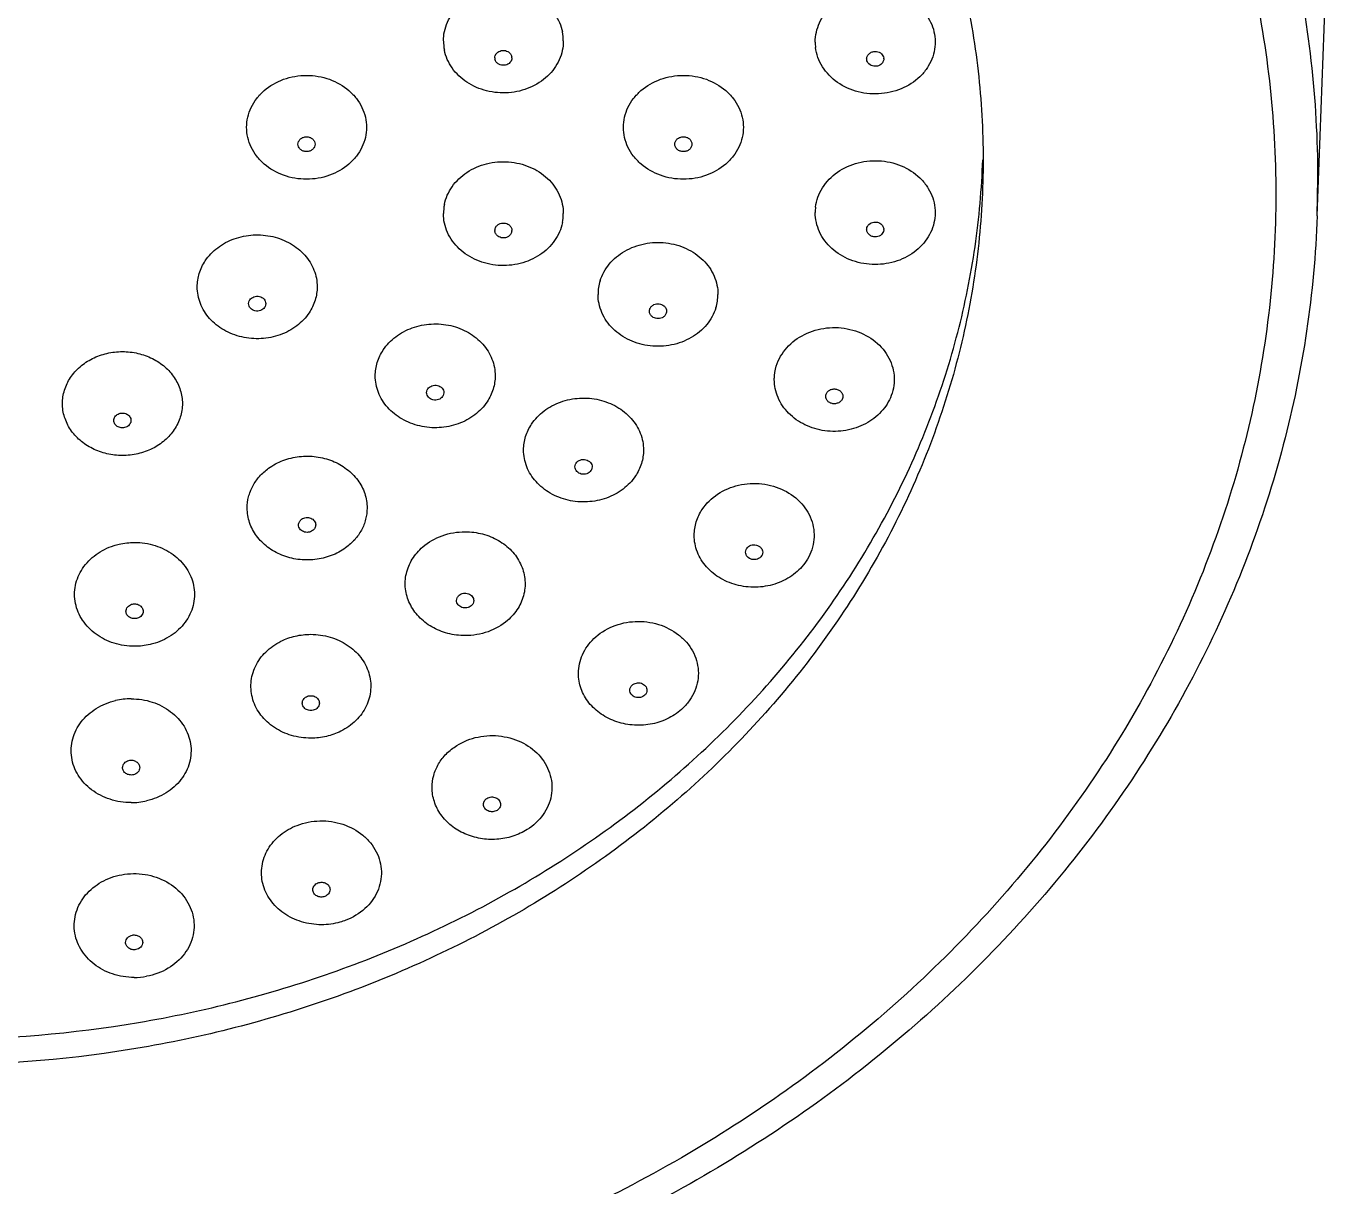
# Model space of a CAD drawing. Extents: x 0 to 3160, y 0 to 2315.
# Drawn here: x 1018.28 to 1056.2, y 1371.29 to 1405.14 of the extents above; entities that cross this region are included whole.
import ezdxf

# ---------------------------------------------------------------- set-up
doc = ezdxf.new("R2010")
doc.units = 0
doc.header["$LTSCALE"] = 10
doc.header["$MEASUREMENT"] = 0
doc.layers.get('0').update_dxf_attribs({"linetype": 'CONTINUOUS'})

msp = doc.modelspace()

# ---------------------------------------------------------------- linework, layer by layer
at = {"color": 7, "linetype": 'Continuous'}
for p, q in [((1055.975, 1399.605), (1056.203, 1405.829)), ((1042.822, 1399.206), (1042.822, 1399.21)), ((1043.322, 1399.206), (1043.322, 1399.202))]:
    msp.add_line(p, q, dxfattribs=at)
at = {"color": 9, "linetype": 'Continuous'}
msp.add_line((1055.975, 1399.605), (1055.996, 1400.708), dxfattribs=at)
at = {"color": 7, "linetype": 'Continuous'}
for centre, radius, start, end in [((1032.646, 1404.706), 1.322, 0.0289, 11.5084), ((1031.791, 1404.707), 1.322, 180.0289, 191.5084), ((1042.638, 1404.677), 1.316, 180.0063, 186.9198), ((1032.157, 1404.214), 0.189, 180.0289, 191.5084), ((1032.28, 1404.214), 0.189, 0.0289, 11.5084), ((1043.01, 1404.185), 0.188, 180.0063, 186.9198), ((1043.134, 1404.185), 0.188, 0.0063, 6.9198), ((1031.791, 1399.668), 1.322, 168.4916, 179.9711), ((1032.646, 1399.669), 1.322, 348.4916, 359.9711), ((1042.638, 1399.698), 1.316, 173.0802, 179.9937), ((1032.157, 1399.176), 0.189, 168.4916, 179.9711), ((1032.28, 1399.177), 0.189, 348.4916, 359.9711), ((1043.01, 1399.206), 0.188, 173.0795, 178.841), ((1043.134, 1399.206), 0.188, 353.0795, 358.841), ((1036.311, 1397.311), 1.33, 162.7759, 179.9363), ((1037.152, 1397.314), 1.33, 342.7759, 359.9363), ((1021.351, 1383.508), 2.001, 89.9639, 103.045), ((1021.353, 1384.479), 2.001, 269.9639, 283.045), ((1021.441, 1379.391), 2.014, 269.9966, 280.4052)]:
    msp.add_arc(centre, radius, start, end, dxfattribs=at)
at = {"color": 9, "linetype": 'Continuous'}
for points, start_tangent, end_tangent in [([(1055.996, 1400.708), (1055.802, 1404.126), (1055.222, 1407.512), (1054.261, 1410.832), (1052.93, 1414.054), (1051.24, 1417.148), (1049.208, 1420.084), (1044.2, 1425.369), (1038.097, 1429.707), (1031.135, 1432.93), (1023.58, 1434.914), (1015.723, 1435.585), (1007.866, 1434.914), (1000.311, 1432.93), (993.349, 1429.707), (987.246, 1425.369), (982.237, 1420.084), (980.206, 1417.148), (978.516, 1414.054), (977.184, 1410.832), (976.224, 1407.512), (975.644, 1404.126), (975.45, 1400.708)], (0, 1), (0, -1)), ([(976.68, 1400.23), (976.868, 1403.544), (977.43, 1406.827), (978.361, 1410.045), (979.652, 1413.169), (981.29, 1416.169), (983.26, 1419.015), (988.115, 1424.139), (994.032, 1428.344), (1000.782, 1431.469), (1008.106, 1433.393), (1015.723, 1434.042), (1023.34, 1433.393), (1030.664, 1431.469), (1037.414, 1428.344), (1043.331, 1424.139), (1048.186, 1419.015), (1050.156, 1416.169), (1051.794, 1413.169), (1053.085, 1410.045), (1054.016, 1406.827), (1054.578, 1403.544), (1054.766, 1400.23)], (0, 1), (0, -1)), ([(1054.766, 1400.23), (1054.578, 1396.916), (1054.016, 1393.633), (1053.085, 1390.415), (1051.794, 1387.291), (1050.156, 1384.291), (1048.186, 1381.445), (1043.331, 1376.321), (1037.414, 1372.116), (1030.664, 1368.991), (1023.34, 1367.067), (1015.723, 1366.418), (1008.106, 1367.067), (1000.782, 1368.991), (994.032, 1372.116), (988.115, 1376.321), (983.26, 1381.445), (981.29, 1384.291), (979.652, 1387.291), (978.361, 1390.415), (977.43, 1393.633), (976.868, 1396.916), (976.68, 1400.23)], (0, -1), (0, 1))]:
    msp.add_spline(points, degree=3, dxfattribs=dict(at, start_tangent=start_tangent, end_tangent=end_tangent))
at = {"color": 7, "linetype": 'Continuous'}
for points, start_tangent, end_tangent in [([(985.223, 1401.238), (985.37, 1403.826), (985.809, 1406.391), (986.536, 1408.905), (987.545, 1411.346), (990.363, 1415.912), (994.156, 1419.915), (998.778, 1423.2), (1004.051, 1425.641), (1009.773, 1427.144), (1015.723, 1427.651), (1021.673, 1427.144), (1027.395, 1425.641), (1032.668, 1423.2), (1037.29, 1419.915), (1041.083, 1415.912), (1043.901, 1411.346), (1044.91, 1408.905), (1045.637, 1406.391), (1046.076, 1403.826), (1046.223, 1401.238)], (0, 1), (0, -1)), ([(1030.468, 1404.707), (1030.498, 1404.986), (1030.587, 1405.256), (1030.928, 1405.73), (1031.444, 1406.066), (1032.066, 1406.216), (1032.708, 1406.162), (1033.284, 1405.909), (1033.714, 1405.493), (1033.942, 1404.97)], (0, 1), (0.199511, -0.979895)), ([(1041.322, 1404.677), (1041.354, 1404.963), (1041.447, 1405.239), (1041.803, 1405.72), (1042.34, 1406.053), (1042.981, 1406.191), (1043.635, 1406.112), (1044.209, 1405.83), (1044.621, 1405.383), (1044.747, 1405.117), (1044.813, 1404.836)], (0, 1), (0.12048, -0.992716)), ([(1033.968, 1404.707), (1033.938, 1404.427), (1033.849, 1404.157), (1033.509, 1403.683), (1032.992, 1403.347), (1032.371, 1403.197), (1031.729, 1403.252), (1031.153, 1403.504), (1030.722, 1403.92), (1030.495, 1404.443)], (0, -1), (-0.199511, 0.979895)), ([(1044.813, 1404.836), (1044.815, 1404.539), (1044.75, 1404.247), (1044.621, 1403.971), (1044.432, 1403.723), (1043.907, 1403.345), (1043.255, 1403.17), (1042.575, 1403.224), (1041.971, 1403.499), (1041.534, 1403.954), (1041.401, 1404.228), (1041.332, 1404.519)], (0.12048, -0.992716), (-0.12048, 0.992716)), ([(1031.968, 1404.214), (1031.981, 1404.282), (1031.991, 1404.303)], (0, 1), (0.461286, 0.887251)), ([(1032.088, 1404.03), (1032.012, 1404.092), (1031.972, 1404.177)], (-0.884033, 0.467424), (-0.199511, 0.979895)), ([(1031.991, 1404.303), (1032.003, 1404.324), (1032.053, 1404.377)], (0.461286, 0.887251), (0.794761, 0.606923)), ([(1032.053, 1404.377), (1032.197, 1404.43), (1032.349, 1404.399)], (0.794761, 0.606923), (0.884033, -0.467424)), ([(1032.349, 1404.399), (1032.425, 1404.336), (1032.465, 1404.252)], (0.884033, -0.467424), (0.199511, -0.979895)), ([(1032.468, 1404.214), (1032.456, 1404.147), (1032.446, 1404.125)], (0, -1), (-0.461286, -0.887251)), ([(1042.822, 1404.185), (1042.845, 1404.276), (1042.911, 1404.35)], (0, 1), (0.806365, 0.591418)), ([(1042.911, 1404.35), (1043.006, 1404.394), (1043.113, 1404.398)], (0.806365, 0.591418), (0.989794, -0.142504)), ([(1043.113, 1404.398), (1043.254, 1404.333), (1043.299, 1404.275), (1043.321, 1404.207)], (0.989794, -0.142504), (0.12048, -0.992716)), ([(1043.322, 1404.185), (1043.299, 1404.094), (1043.234, 1404.02)], (0, -1), (-0.806365, -0.591418)), ([(1032.384, 1404.052), (1032.24, 1403.999), (1032.088, 1404.03)], (-0.794761, -0.606923), (-0.884033, 0.467424)), ([(1032.446, 1404.125), (1032.434, 1404.105), (1032.384, 1404.052)], (-0.461286, -0.887251), (-0.794761, -0.606923)), ([(1043.031, 1403.971), (1042.89, 1404.036), (1042.845, 1404.095), (1042.824, 1404.162)], (-0.989794, 0.142504), (-0.12048, 0.992716)), ([(1043.234, 1404.02), (1043.139, 1403.976), (1043.031, 1403.971)], (-0.806365, -0.591418), (-0.989794, 0.142504)), ([(1024.723, 1402.188), (1024.757, 1402.483), (1024.856, 1402.768), (1025.018, 1403.03), (1025.235, 1403.259), (1025.803, 1403.588), (1026.473, 1403.703), (1027.143, 1403.588), (1027.71, 1403.259), (1027.928, 1403.03), (1028.09, 1402.768), (1028.189, 1402.483), (1028.223, 1402.188)], (0, 1), (0, -1)), ([(1035.723, 1402.188), (1035.757, 1402.483), (1035.856, 1402.768), (1036.018, 1403.03), (1036.235, 1403.259), (1036.803, 1403.588), (1037.473, 1403.703), (1038.143, 1403.588), (1038.71, 1403.259), (1038.928, 1403.03), (1039.09, 1402.768), (1039.189, 1402.483), (1039.223, 1402.188)], (0, 1), (0, -1)), ([(1028.223, 1402.188), (1028.189, 1401.892), (1028.09, 1401.608), (1027.928, 1401.346), (1027.71, 1401.116), (1027.143, 1400.788), (1026.473, 1400.672), (1025.803, 1400.787), (1025.236, 1401.116), (1025.018, 1401.346), (1024.856, 1401.608), (1024.757, 1401.892), (1024.723, 1402.188)], (0, -1), (0, 1)), ([(1026.223, 1401.695), (1026.242, 1401.778), (1026.296, 1401.848), (1026.377, 1401.895), (1026.473, 1401.912), (1026.569, 1401.895), (1026.65, 1401.848), (1026.704, 1401.778), (1026.723, 1401.695)], (0, 1), (0, -1)), ([(1039.223, 1402.188), (1039.189, 1401.892), (1039.09, 1401.608), (1038.928, 1401.346), (1038.71, 1401.116), (1038.143, 1400.788), (1037.473, 1400.672), (1036.803, 1400.787), (1036.236, 1401.116), (1036.018, 1401.346), (1035.856, 1401.608), (1035.757, 1401.892), (1035.723, 1402.188)], (0, -1), (0, 1)), ([(1037.223, 1401.695), (1037.242, 1401.778), (1037.296, 1401.848), (1037.377, 1401.895), (1037.473, 1401.912), (1037.569, 1401.895), (1037.65, 1401.848), (1037.704, 1401.778), (1037.723, 1401.695)], (0, 1), (0, -1)), ([(1026.723, 1401.695), (1026.704, 1401.613), (1026.65, 1401.542), (1026.569, 1401.495), (1026.473, 1401.479), (1026.377, 1401.495), (1026.296, 1401.542), (1026.242, 1401.613), (1026.223, 1401.695)], (0, -1), (0, 1)), ([(1037.723, 1401.695), (1037.704, 1401.613), (1037.65, 1401.542), (1037.569, 1401.495), (1037.473, 1401.479), (1037.377, 1401.495), (1037.296, 1401.542), (1037.242, 1401.613), (1037.223, 1401.695)], (0, -1), (0, 1)), ([(1046.223, 1401.238), (1046.076, 1398.649), (1045.637, 1396.084), (1044.91, 1393.57), (1043.901, 1391.13), (1041.083, 1386.563), (1037.29, 1382.56), (1032.668, 1379.275), (1027.395, 1376.835), (1021.673, 1375.331), (1015.723, 1374.824), (1009.773, 1375.331), (1004.051, 1376.835), (998.778, 1379.275), (994.156, 1382.56), (990.363, 1386.563), (987.545, 1391.13), (986.536, 1393.57), (985.809, 1396.084), (985.37, 1398.649), (985.223, 1401.238)], (0, -1), (0, 1)), ([(985.235, 1401.242), (985.46, 1398.703), (985.965, 1396.195), (986.747, 1393.742), (987.798, 1391.365), (990.666, 1386.927), (994.463, 1383.048), (999.048, 1379.871), (1004.25, 1377.514), (1009.878, 1376.063), (1015.723, 1375.574), (1021.567, 1376.063), (1027.195, 1377.514), (1032.398, 1379.871), (1036.983, 1383.048), (1040.779, 1386.927), (1043.647, 1391.365), (1044.699, 1393.742), (1045.481, 1396.195), (1045.986, 1398.703), (1046.211, 1401.242)], (0.03267, -0.999466), (0.03267, 0.999466)), ([(1030.495, 1399.932), (1030.722, 1400.455), (1031.153, 1400.871), (1031.729, 1401.124), (1032.371, 1401.178), (1032.992, 1401.028), (1033.509, 1400.693), (1033.849, 1400.218), (1033.938, 1399.948), (1033.968, 1399.669)], (0.199511, 0.979895), (0, -1)), ([(1041.332, 1399.857), (1041.401, 1400.148), (1041.534, 1400.421), (1041.971, 1400.876), (1042.575, 1401.151), (1043.255, 1401.205), (1043.907, 1401.03), (1044.432, 1400.652), (1044.621, 1400.404), (1044.75, 1400.129), (1044.815, 1399.837), (1044.813, 1399.54)], (0.12048, 0.992716), (-0.12048, -0.992716)), ([(1033.942, 1399.406), (1033.714, 1398.882), (1033.284, 1398.466), (1032.708, 1398.214), (1032.066, 1398.159), (1031.444, 1398.31), (1030.928, 1398.645), (1030.587, 1399.119), (1030.498, 1399.389), (1030.468, 1399.669)], (-0.199511, -0.979895), (0, 1)), ([(1044.813, 1399.54), (1044.747, 1399.258), (1044.621, 1398.993), (1044.209, 1398.546), (1043.635, 1398.263), (1042.981, 1398.185), (1042.34, 1398.322), (1041.803, 1398.655), (1041.447, 1399.137), (1041.354, 1399.412), (1041.322, 1399.698)], (-0.12048, -0.992716), (0, 1)), ([(1055.975, 1399.605), (1055.665, 1396.241), (1054.985, 1392.918), (1053.94, 1389.67), (1052.54, 1386.525), (1050.801, 1383.513), (1048.737, 1380.661), (1043.717, 1375.544), (1037.669, 1371.358), (1030.816, 1368.256), (1023.41, 1366.349), (1015.723, 1365.705), (1008.035, 1366.349), (1000.629, 1368.256), (993.776, 1371.358), (987.729, 1375.544), (982.709, 1380.661), (980.645, 1383.513), (978.905, 1386.525), (977.506, 1389.67), (976.461, 1392.918), (975.78, 1396.241), (975.47, 1399.605)], (-0.03649, -0.999334), (-0.03649, 0.999334)), ([(1031.972, 1399.214), (1032.012, 1399.298), (1032.088, 1399.361)], (0.199511, 0.979895), (0.884033, 0.467424)), ([(1032.088, 1399.361), (1032.24, 1399.392), (1032.384, 1399.339)], (0.884033, 0.467424), (0.794761, -0.606923)), ([(1032.384, 1399.339), (1032.446, 1399.266), (1032.468, 1399.176)], (0.794761, -0.606923), (0, -1)), ([(1042.824, 1399.229), (1042.845, 1399.296), (1042.89, 1399.354), (1043.031, 1399.42)], (0.12048, 0.992716), (0.989794, 0.142504)), ([(1043.031, 1399.42), (1043.139, 1399.415), (1043.234, 1399.371)], (0.989794, 0.142504), (0.806365, -0.591418)), ([(1043.234, 1399.371), (1043.299, 1399.297), (1043.322, 1399.206)], (0.806365, -0.591418), (0, -1)), ([(1023.517, 1398.291), (1023.879, 1398.672), (1024.363, 1398.933), (1024.918, 1399.045), (1025.486, 1398.997), (1026.005, 1398.793), (1026.421, 1398.455), (1026.69, 1398.02), (1026.783, 1397.533)], (0.5547, 0.83205), (0, -1)), ([(1032.053, 1399.014), (1031.991, 1399.087), (1031.968, 1399.176)], (-0.794761, 0.606923), (0, 1)), ([(1032.349, 1398.992), (1032.197, 1398.961), (1032.053, 1399.014)], (-0.884033, -0.467424), (-0.794761, 0.606923)), ([(1032.465, 1399.139), (1032.425, 1399.055), (1032.349, 1398.992)], (-0.199511, -0.979895), (-0.884033, -0.467424)), ([(1042.911, 1399.041), (1042.845, 1399.115), (1042.822, 1399.206)], (-0.806365, 0.591418), (0, 1)), ([(1043.113, 1398.992), (1043.006, 1398.997), (1042.911, 1399.041)], (-0.989794, -0.142504), (-0.806365, 0.591418)), ([(1043.321, 1399.183), (1043.299, 1399.116), (1043.254, 1399.058), (1043.113, 1398.992)], (-0.12048, -0.992716), (-0.989794, -0.142504)), ([(1035.041, 1397.705), (1035.309, 1398.195), (1035.76, 1398.573), (1036.334, 1398.788), (1036.96, 1398.815), (1037.557, 1398.649), (1038.047, 1398.312), (1038.37, 1397.846), (1038.482, 1397.313)], (0.295577, 0.955319), (0, -1)), ([(1023.283, 1397.533), (1023.342, 1397.925), (1023.517, 1398.291)], (0, 1), (0.5547, 0.83205)), ([(1026.548, 1396.775), (1026.186, 1396.393), (1025.702, 1396.133), (1025.147, 1396.02), (1024.58, 1396.069), (1024.06, 1396.273), (1023.644, 1396.61), (1023.376, 1397.046), (1023.283, 1397.533)], (-0.5547, -0.83205), (0, 1)), ([(1026.783, 1397.533), (1026.723, 1397.141), (1026.548, 1396.775)], (0, -1), (-0.5547, -0.83205)), ([(1024.783, 1397.041), (1024.802, 1397.123), (1024.816, 1397.149)], (0, 1), (0.5547, 0.83205)), ([(1025.249, 1396.932), (1025.128, 1396.84), (1024.968, 1396.831), (1024.894, 1396.861), (1024.834, 1396.909), (1024.796, 1396.971), (1024.783, 1397.041)], (-0.5547, -0.83205), (0, 1)), ([(1024.816, 1397.149), (1024.937, 1397.241), (1025.097, 1397.25), (1025.172, 1397.221), (1025.231, 1397.172), (1025.269, 1397.11), (1025.283, 1397.041)], (0.5547, 0.83205), (0, -1)), ([(1025.283, 1397.041), (1025.264, 1396.958), (1025.249, 1396.932)], (0, -1), (-0.5547, -0.83205)), ([(1038.422, 1396.92), (1038.154, 1396.43), (1037.704, 1396.052), (1037.129, 1395.837), (1036.503, 1395.81), (1035.907, 1395.976), (1035.416, 1396.313), (1035.094, 1396.779), (1034.982, 1397.313)], (-0.295577, -0.955319), (0, 1)), ([(1036.49, 1396.876), (1036.536, 1396.955), (1036.615, 1397.012)], (0.295577, 0.955319), (0.909421, 0.415876)), ([(1036.615, 1397.012), (1036.764, 1397.035), (1036.902, 1396.979)], (0.909421, 0.415876), (0.779743, -0.6261)), ([(1036.902, 1396.979), (1036.961, 1396.907), (1036.982, 1396.82)], (0.779743, -0.6261), (0, -1)), ([(1036.482, 1396.82), (1036.49, 1396.876)], (0, 1), (0.295577, 0.955319)), ([(1036.562, 1396.662), (1036.503, 1396.734), (1036.482, 1396.82)], (-0.779743, 0.6261), (0, 1)), ([(1036.849, 1396.629), (1036.699, 1396.606), (1036.562, 1396.662)], (-0.909421, -0.415876), (-0.779743, 0.6261)), ([(1036.973, 1396.764), (1036.927, 1396.685), (1036.849, 1396.629)], (-0.295577, -0.955319), (-0.909421, -0.415876)), ([(1036.982, 1396.82), (1036.973, 1396.764)], (0, -1), (-0.295577, -0.955319)), ([(1028.713, 1395.692), (1029.075, 1396.074), (1029.559, 1396.335), (1030.114, 1396.447), (1030.682, 1396.399), (1031.201, 1396.195), (1031.617, 1395.857), (1031.886, 1395.422), (1031.979, 1394.935)], (0.5547, 0.83205), (0, -1)), ([(1040.213, 1395.297), (1040.546, 1395.813), (1041.082, 1396.179), (1041.74, 1396.339), (1042.418, 1396.27), (1043.013, 1395.981), (1043.436, 1395.516), (1043.561, 1395.24), (1043.622, 1394.947), (1043.615, 1394.65), (1043.541, 1394.36)], (0.351275, 0.936272), (-0.351275, -0.936272)), ([(1020.223, 1395.438), (1020.645, 1395.589), (1021.098, 1395.641), (1021.551, 1395.589), (1021.973, 1395.438), (1022.335, 1395.197), (1022.613, 1394.883), (1022.788, 1394.517), (1022.848, 1394.125)], (0.894427, 0.447214), (0, -1)), ([(1028.479, 1394.935), (1028.538, 1395.327), (1028.713, 1395.692)], (0, 1), (0.5547, 0.83205)), ([(1019.348, 1394.125), (1019.408, 1394.517), (1019.582, 1394.883), (1019.86, 1395.197), (1020.223, 1395.438)], (0, 1), (0.894427, 0.447214)), ([(1040.127, 1394.828), (1040.132, 1394.947), (1040.213, 1395.297)], (0, 1), (0.351275, 0.936272)), ([(1031.744, 1394.177), (1031.383, 1393.795), (1030.899, 1393.535), (1030.343, 1393.422), (1029.776, 1393.471), (1029.257, 1393.675), (1028.841, 1394.012), (1028.572, 1394.447), (1028.479, 1394.935)], (-0.5547, -0.83205), (0, 1)), ([(1031.979, 1394.935), (1031.919, 1394.542), (1031.744, 1394.177)], (0, -1), (-0.5547, -0.83205)), ([(1043.541, 1394.36), (1043.251, 1393.89), (1042.791, 1393.536), (1042.218, 1393.342), (1041.603, 1393.331), (1041.022, 1393.506), (1040.546, 1393.844), (1040.235, 1394.304), (1040.127, 1394.828)], (-0.351275, -0.936272), (0, 1)), ([(1029.979, 1394.442), (1029.998, 1394.525), (1030.012, 1394.551)], (0, 1), (0.5547, 0.83205)), ([(1030.445, 1394.334), (1030.324, 1394.242), (1030.164, 1394.233), (1030.09, 1394.262), (1030.031, 1394.311), (1029.992, 1394.373), (1029.979, 1394.442)], (-0.5547, -0.83205), (0, 1)), ([(1030.012, 1394.551), (1030.133, 1394.642), (1030.294, 1394.652), (1030.368, 1394.622), (1030.427, 1394.574), (1030.466, 1394.512), (1030.479, 1394.442)], (0.5547, 0.83205), (0, -1)), ([(1030.479, 1394.442), (1030.46, 1394.36), (1030.445, 1394.334)], (0, -1), (-0.5547, -0.83205)), ([(1041.627, 1394.336), (1041.639, 1394.403)], (0, 1), (0.351275, 0.936272)), ([(1041.647, 1394.251), (1041.638, 1394.271), (1041.627, 1394.336)], (-0.441887, 0.897071), (0, 1)), ([(1041.639, 1394.403), (1041.689, 1394.478), (1041.768, 1394.531)], (0.351275, 0.936272), (0.923073, 0.384626)), ([(1041.768, 1394.531), (1041.866, 1394.552), (1041.965, 1394.539), (1042.05, 1394.492), (1042.107, 1394.421)], (0.923073, 0.384626), (0.441887, -0.897071)), ([(1042.107, 1394.421), (1042.116, 1394.4), (1042.127, 1394.336)], (0.441887, -0.897071), (0, -1)), ([(1042.127, 1394.336), (1042.115, 1394.269)], (0, -1), (-0.351275, -0.936272)), ([(1021.973, 1392.813), (1021.551, 1392.661), (1021.098, 1392.61), (1020.645, 1392.661), (1020.223, 1392.813), (1019.86, 1393.054), (1019.582, 1393.367), (1019.408, 1393.733), (1019.348, 1394.125)], (-0.894427, -0.447214), (0, 1)), ([(1022.848, 1394.125), (1022.788, 1393.733), (1022.613, 1393.367), (1022.335, 1393.054), (1021.973, 1392.813)], (0, -1), (-0.894427, -0.447214)), ([(1033.043, 1393.527), (1033.405, 1393.909), (1033.889, 1394.17), (1034.445, 1394.282), (1035.012, 1394.234), (1035.531, 1394.03), (1035.947, 1393.692), (1036.216, 1393.257), (1036.309, 1392.77)], (0.5547, 0.83205), (0, -1)), ([(1041.985, 1394.141), (1041.888, 1394.12), (1041.789, 1394.133), (1041.704, 1394.179), (1041.647, 1394.251)], (-0.923073, -0.384626), (-0.441887, 0.897071)), ([(1042.115, 1394.269), (1042.065, 1394.193), (1041.985, 1394.141)], (-0.351275, -0.936272), (-0.923073, -0.384626)), ([(1020.848, 1393.633), (1020.881, 1393.741), (1020.973, 1393.82)], (0, 1), (0.894427, 0.447214)), ([(1021.223, 1393.445), (1021.098, 1393.416), (1020.973, 1393.445), (1020.881, 1393.525), (1020.848, 1393.633)], (-0.894427, -0.447214), (0, 1)), ([(1020.973, 1393.82), (1021.098, 1393.849), (1021.223, 1393.82), (1021.314, 1393.741), (1021.348, 1393.633)], (0.894427, 0.447214), (0, -1)), ([(1021.348, 1393.633), (1021.314, 1393.525), (1021.223, 1393.445)], (0, -1), (-0.894427, -0.447214)), ([(1032.809, 1392.77), (1032.869, 1393.162), (1033.043, 1393.527)], (0, 1), (0.5547, 0.83205)), ([(1025.365, 1392.236), (1025.785, 1392.463), (1026.261, 1392.578), (1026.756, 1392.573), (1027.229, 1392.449), (1027.643, 1392.215), (1027.966, 1391.89), (1028.17, 1391.5), (1028.24, 1391.075)], (0.808963, 0.587859), (0, -1)), ([(1036.075, 1392.012), (1035.713, 1391.63), (1035.229, 1391.369), (1034.673, 1391.257), (1034.106, 1391.306), (1033.587, 1391.51), (1033.171, 1391.847), (1032.902, 1392.282), (1032.809, 1392.77)], (-0.5547, -0.83205), (0, 1)), ([(1034.342, 1392.386), (1034.463, 1392.477), (1034.624, 1392.486), (1034.698, 1392.457), (1034.757, 1392.409), (1034.796, 1392.347), (1034.809, 1392.277)], (0.5547, 0.83205), (0, -1)), ([(1036.309, 1392.77), (1036.249, 1392.377), (1036.075, 1392.012)], (0, -1), (-0.5547, -0.83205)), ([(1024.74, 1391.075), (1024.781, 1391.404), (1024.904, 1391.716), (1025.101, 1391.998), (1025.365, 1392.236)], (0, 1), (0.808963, 0.587859)), ([(1034.309, 1392.277), (1034.328, 1392.36), (1034.342, 1392.386)], (0, 1), (0.5547, 0.83205)), ([(1034.775, 1392.169), (1034.655, 1392.077), (1034.494, 1392.068), (1034.42, 1392.097), (1034.361, 1392.146), (1034.322, 1392.208), (1034.309, 1392.277)], (-0.5547, -0.83205), (0, 1)), ([(1034.809, 1392.277), (1034.79, 1392.195), (1034.775, 1392.169)], (0, -1), (-0.5547, -0.83205)), ([(1038.023, 1391.038), (1038.473, 1391.482), (1039.086, 1391.744), (1039.767, 1391.782), (1040.414, 1391.592), (1040.927, 1391.202), (1041.229, 1390.672), (1041.274, 1390.082), (1041.054, 1389.522)], (0.5547, 0.83205), (-0.5547, -0.83205)), ([(1027.614, 1389.915), (1027.194, 1389.688), (1026.718, 1389.573), (1026.223, 1389.578), (1025.75, 1389.702), (1025.336, 1389.936), (1025.014, 1390.261), (1024.81, 1390.651), (1024.74, 1391.075)], (-0.808963, -0.587859), (0, 1)), ([(1028.24, 1391.075), (1028.198, 1390.747), (1028.076, 1390.435), (1027.878, 1390.153), (1027.614, 1389.915)], (0, -1), (-0.808963, -0.587859)), ([(1037.789, 1390.28), (1037.848, 1390.672), (1038.023, 1391.038)], (0, 1), (0.5547, 0.83205)), ([(1026.24, 1390.583), (1026.263, 1390.675), (1026.329, 1390.749)], (0, 1), (0.808963, 0.587859)), ([(1026.65, 1390.417), (1026.522, 1390.369), (1026.384, 1390.387), (1026.279, 1390.467), (1026.24, 1390.583)], (-0.808963, -0.587859), (0, 1)), ([(1026.329, 1390.749), (1026.457, 1390.798), (1026.595, 1390.779), (1026.7, 1390.7), (1026.74, 1390.583)], (0.808963, 0.587859), (0, -1)), ([(1026.74, 1390.583), (1026.716, 1390.492), (1026.65, 1390.417)], (0, -1), (-0.808963, -0.587859)), ([(1029.865, 1389.94), (1030.433, 1390.269), (1031.102, 1390.384)], (0.755929, 0.654654), (1, 0)), ([(1031.102, 1390.384), (1031.611, 1390.319), (1032.075, 1390.129), (1032.455, 1389.83), (1032.719, 1389.449), (1032.844, 1389.017), (1032.819, 1388.573), (1032.646, 1388.154), (1032.34, 1387.797)], (1, 0), (-0.755929, -0.654654)), ([(1041.054, 1389.522), (1040.692, 1389.14), (1040.208, 1388.88), (1039.653, 1388.768), (1039.086, 1388.816), (1038.566, 1389.02), (1038.15, 1389.357), (1037.881, 1389.793), (1037.789, 1390.28)], (-0.5547, -0.83205), (0, 1)), ([(1021.452, 1387.041), (1020.853, 1387.132), (1020.327, 1387.396), (1019.936, 1387.799), (1019.728, 1388.293), (1019.702, 1388.557), (1019.728, 1388.82), (1019.807, 1389.075), (1019.936, 1389.314), (1020.327, 1389.717), (1020.853, 1389.981)], (-1, 0), (0.953742, 0.300627)), ([(1020.853, 1389.981), (1020.999, 1390.02), (1021.452, 1390.072)], (0.953742, 0.300627), (1, 0)), ([(1021.452, 1390.072), (1022.05, 1389.981), (1022.577, 1389.717), (1022.967, 1389.314), (1023.175, 1388.82), (1023.202, 1388.557), (1023.175, 1388.293), (1023.096, 1388.038), (1022.967, 1387.799), (1022.577, 1387.396), (1022.05, 1387.132)], (1, 0), (-0.953742, -0.300627)), ([(1031.102, 1387.353), (1030.594, 1387.418), (1030.13, 1387.608), (1029.75, 1387.907), (1029.486, 1388.289), (1029.361, 1388.72), (1029.386, 1389.164), (1029.559, 1389.583), (1029.865, 1389.94)], (-1, 0), (0.755929, 0.654654)), ([(1039.289, 1389.788), (1039.308, 1389.87), (1039.322, 1389.896)], (0, 1), (0.5547, 0.83205)), ([(1039.755, 1389.679), (1039.634, 1389.588), (1039.474, 1389.578), (1039.4, 1389.608), (1039.34, 1389.656), (1039.302, 1389.718), (1039.289, 1389.788)], (-0.5547, -0.83205), (0, 1)), ([(1039.322, 1389.896), (1039.443, 1389.988), (1039.603, 1389.997), (1039.677, 1389.968), (1039.737, 1389.919), (1039.775, 1389.857), (1039.789, 1389.788)], (0.5547, 0.83205), (0, -1)), ([(1039.789, 1389.788), (1039.77, 1389.705), (1039.755, 1389.679)], (0, -1), (-0.5547, -0.83205)), ([(1021.202, 1388.064), (1021.213, 1388.129), (1021.247, 1388.188), (1021.366, 1388.268)], (0, 1), (0.953742, 0.300627)), ([(1021.366, 1388.268), (1021.484, 1388.279), (1021.595, 1388.242), (1021.673, 1388.164), (1021.702, 1388.064)], (0.953742, 0.300627), (0, -1)), ([(1030.852, 1388.376), (1030.872, 1388.459), (1030.926, 1388.529)], (0, 1), (0.755929, 0.654654)), ([(1031.279, 1388.223), (1031.151, 1388.164), (1031.007, 1388.176), (1030.895, 1388.256), (1030.863, 1388.313), (1030.852, 1388.376)], (-0.755929, -0.654654), (0, 1)), ([(1030.926, 1388.529), (1031.054, 1388.589), (1031.198, 1388.576), (1031.31, 1388.497), (1031.342, 1388.439), (1031.352, 1388.376)], (0.755929, 0.654654), (0, -1)), ([(1031.352, 1388.376), (1031.333, 1388.293), (1031.279, 1388.223)], (0, -1), (-0.755929, -0.654654)), ([(1021.537, 1387.861), (1021.419, 1387.85), (1021.308, 1387.887), (1021.23, 1387.964), (1021.202, 1388.064)], (-0.953742, -0.300627), (0, 1)), ([(1021.702, 1388.064), (1021.69, 1387.999), (1021.657, 1387.94), (1021.537, 1387.861)], (0, -1), (-0.953742, -0.300627)), ([(1032.34, 1387.797), (1031.772, 1387.468), (1031.102, 1387.353)], (-0.755929, -0.654654), (-1, 0)), ([(1034.859, 1387.266), (1035.406, 1387.62), (1036.068, 1387.765), (1036.744, 1387.68), (1037.33, 1387.378), (1037.562, 1387.159), (1037.739, 1386.904), (1037.855, 1386.625), (1037.907, 1386.331), (1037.891, 1386.034), (1037.809, 1385.746), (1037.663, 1385.477), (1037.46, 1385.238)], (0.720732, 0.693214), (-0.720732, -0.693214)), ([(1022.05, 1387.132), (1021.905, 1387.093), (1021.452, 1387.041)], (-0.953742, -0.300627), (-1, 0)), ([(1026.598, 1384.36), (1026.035, 1384.44), (1025.533, 1384.673), (1025.143, 1385.033), (1024.908, 1385.483), (1024.852, 1385.974), (1024.981, 1386.455), (1025.282, 1386.874), (1025.723, 1387.188)], (-1, 0), (0.894427, 0.447214)), ([(1025.723, 1387.188), (1026.145, 1387.339), (1026.598, 1387.391)], (0.894427, 0.447214), (1, 0)), ([(1026.598, 1387.391), (1027.16, 1387.31), (1027.663, 1387.077), (1028.053, 1386.717), (1028.288, 1386.267), (1028.344, 1385.776), (1028.215, 1385.295), (1027.914, 1384.876), (1027.473, 1384.563)], (1, 0), (-0.894427, -0.447214)), ([(1034.409, 1386.252), (1034.526, 1386.795), (1034.859, 1387.266)], (0, 1), (0.720732, 0.693214)), ([(1037.46, 1385.238), (1037.054, 1384.949), (1036.568, 1384.778), (1036.045, 1384.74), (1035.532, 1384.837), (1035.076, 1385.062), (1034.717, 1385.393), (1034.488, 1385.802), (1034.409, 1386.252)], (-0.720732, -0.693214), (0, 1)), ([(1035.974, 1385.904), (1036.101, 1385.97), (1036.249, 1385.962), (1036.365, 1385.882), (1036.398, 1385.824), (1036.409, 1385.76)], (0.720732, 0.693214), (0, -1)), ([(1026.473, 1385.57), (1026.598, 1385.599), (1026.723, 1385.57), (1026.814, 1385.491), (1026.848, 1385.383)], (0.894427, 0.447214), (0, -1)), ([(1035.909, 1385.76), (1035.926, 1385.837), (1035.974, 1385.904)], (0, 1), (0.720732, 0.693214)), ([(1036.345, 1385.615), (1036.218, 1385.549), (1036.07, 1385.557), (1035.953, 1385.637), (1035.921, 1385.695), (1035.909, 1385.76)], (-0.720732, -0.693214), (0, 1)), ([(1036.409, 1385.76), (1036.393, 1385.682), (1036.345, 1385.615)], (0, -1), (-0.720732, -0.693214)), ([(1021.352, 1382.478), (1020.736, 1382.575), (1020.198, 1382.854), (1019.809, 1383.279), (1019.617, 1383.796), (1019.648, 1384.338), (1019.897, 1384.835), (1020.333, 1385.225), (1020.899, 1385.457)], (-1, 0), (0.974117, 0.226045)), ([(1021.352, 1385.509), (1021.969, 1385.412), (1022.506, 1385.133), (1022.896, 1384.708), (1023.087, 1384.191), (1023.056, 1383.649), (1022.807, 1383.151), (1022.372, 1382.762), (1021.805, 1382.53)], (1, 0), (-0.974117, -0.226045)), ([(1026.348, 1385.383), (1026.381, 1385.491), (1026.473, 1385.57)], (0, 1), (0.894427, 0.447214)), ([(1026.723, 1385.195), (1026.598, 1385.166), (1026.473, 1385.195), (1026.381, 1385.275), (1026.348, 1385.383)], (-0.894427, -0.447214), (0, 1)), ([(1026.848, 1385.383), (1026.814, 1385.275), (1026.723, 1385.195)], (0, -1), (-0.894427, -0.447214)), ([(1027.473, 1384.563), (1027.051, 1384.411), (1026.598, 1384.36)], (-0.894427, -0.447214), (-1, 0)), ([(1030.137, 1382.92), (1030.185, 1383.274), (1030.328, 1383.608), (1030.556, 1383.905), (1030.858, 1384.146)], (0, 1), (0.846395, 0.532555)), ([(1030.858, 1384.146), (1031.479, 1384.394), (1032.161, 1384.417), (1032.801, 1384.213), (1033.303, 1383.811), (1033.476, 1383.555), (1033.589, 1383.274), (1033.636, 1382.98), (1033.615, 1382.683), (1033.529, 1382.396), (1033.379, 1382.129), (1032.916, 1381.694)], (0.846395, 0.532555), (-0.846395, -0.532555)), ([(1021.102, 1383.501), (1021.116, 1383.571), (1021.154, 1383.633), (1021.288, 1383.71)], (0, 1), (0.974117, 0.226045)), ([(1021.288, 1383.71), (1021.401, 1383.714), (1021.504, 1383.673), (1021.576, 1383.597), (1021.602, 1383.501)], (0.974117, 0.226045), (0, -1)), ([(1021.417, 1383.292), (1021.303, 1383.289), (1021.2, 1383.329), (1021.128, 1383.405), (1021.102, 1383.501)], (-0.974117, -0.226045), (0, 1)), ([(1021.602, 1383.501), (1021.589, 1383.432), (1021.551, 1383.369), (1021.417, 1383.292)], (0, -1), (-0.974117, -0.226045)), ([(1032.916, 1381.694), (1032.493, 1381.498), (1032.024, 1381.409), (1031.546, 1381.434), (1031.093, 1381.57), (1030.699, 1381.807), (1030.395, 1382.128), (1030.203, 1382.509), (1030.137, 1382.92)], (-0.846395, -0.532555), (0, 1)), ([(1031.637, 1382.428), (1031.664, 1382.526), (1031.74, 1382.603)], (0, 1), (0.846395, 0.532555)), ([(1031.74, 1382.603), (1031.867, 1382.644), (1032, 1382.621), (1032.1, 1382.541), (1032.137, 1382.428)], (0.846395, 0.532555), (0, -1)), ([(1032.034, 1382.253), (1031.907, 1382.212), (1031.774, 1382.235), (1031.674, 1382.315), (1031.637, 1382.428)], (-0.846395, -0.532555), (0, 1)), ([(1032.137, 1382.428), (1032.11, 1382.33), (1032.034, 1382.253)], (0, -1), (-0.846395, -0.532555)), ([(1026.908, 1378.915), (1026.324, 1379.002), (1025.807, 1379.253), (1025.416, 1379.639), (1025.196, 1380.116), (1025.173, 1380.629), (1025.349, 1381.119), (1025.703, 1381.53), (1026.196, 1381.815)], (-1, 0), (0.933044, 0.359762)), ([(1026.196, 1381.815), (1026.862, 1381.946), (1027.535, 1381.846), (1028.113, 1381.53), (1028.337, 1381.306), (1028.507, 1381.047), (1028.615, 1380.765), (1028.658, 1380.471), (1028.633, 1380.174), (1028.542, 1379.888), (1028.178, 1379.388), (1027.62, 1379.046)], (0.933044, 0.359762), (-0.933044, -0.359762)), ([(1021.44, 1377.377), (1020.813, 1377.478), (1020.27, 1377.766), (1019.881, 1378.204), (1019.7, 1378.734), (1019.75, 1379.285), (1020.025, 1379.783), (1020.487, 1380.163), (1021.077, 1380.375)], (-1, 0), (0.983476, 0.181038)), ([(1021.077, 1380.375), (1021.759, 1380.383), (1022.394, 1380.163), (1022.883, 1379.751), (1023.048, 1379.491), (1023.152, 1379.208), (1023.19, 1378.912), (1023.161, 1378.616), (1023.066, 1378.331), (1022.908, 1378.067), (1022.432, 1377.643), (1021.804, 1377.41)], (0.983476, 0.181038), (-0.983476, -0.181038)), ([(1026.658, 1379.939), (1026.698, 1380.057), (1026.806, 1380.136)], (0, 1), (0.933044, 0.359762)), ([(1027.01, 1379.741), (1026.889, 1379.723), (1026.772, 1379.757), (1026.688, 1379.835), (1026.658, 1379.939)], (-0.933044, -0.359762), (0, 1)), ([(1026.806, 1380.136), (1026.928, 1380.155), (1027.044, 1380.12), (1027.128, 1380.042), (1027.158, 1379.939)], (0.933044, 0.359762), (0, -1)), ([(1027.158, 1379.939), (1027.118, 1379.821), (1027.01, 1379.741)], (0, -1), (-0.933044, -0.359762)), ([(1027.62, 1379.046), (1027.449, 1378.99), (1026.908, 1378.915)], (-0.933044, -0.359762), (-1, 0)), ([(1021.19, 1378.4), (1021.205, 1378.472), (1021.246, 1378.536), (1021.388, 1378.612)], (0, 1), (0.983476, 0.181038)), ([(1021.492, 1378.188), (1021.382, 1378.19), (1021.283, 1378.232), (1021.215, 1378.307), (1021.19, 1378.4)], (-0.983476, -0.181038), (0, 1)), ([(1021.388, 1378.612), (1021.499, 1378.611), (1021.598, 1378.568), (1021.666, 1378.493), (1021.69, 1378.4)], (0.983476, 0.181038), (0, -1)), ([(1021.69, 1378.4), (1021.676, 1378.328), (1021.635, 1378.264), (1021.492, 1378.188)], (0, -1), (-0.983476, -0.181038))]:
    msp.add_spline(points, degree=3, dxfattribs=dict(at, start_tangent=start_tangent, end_tangent=end_tangent))

doc.saveas('drawing.dxf')
